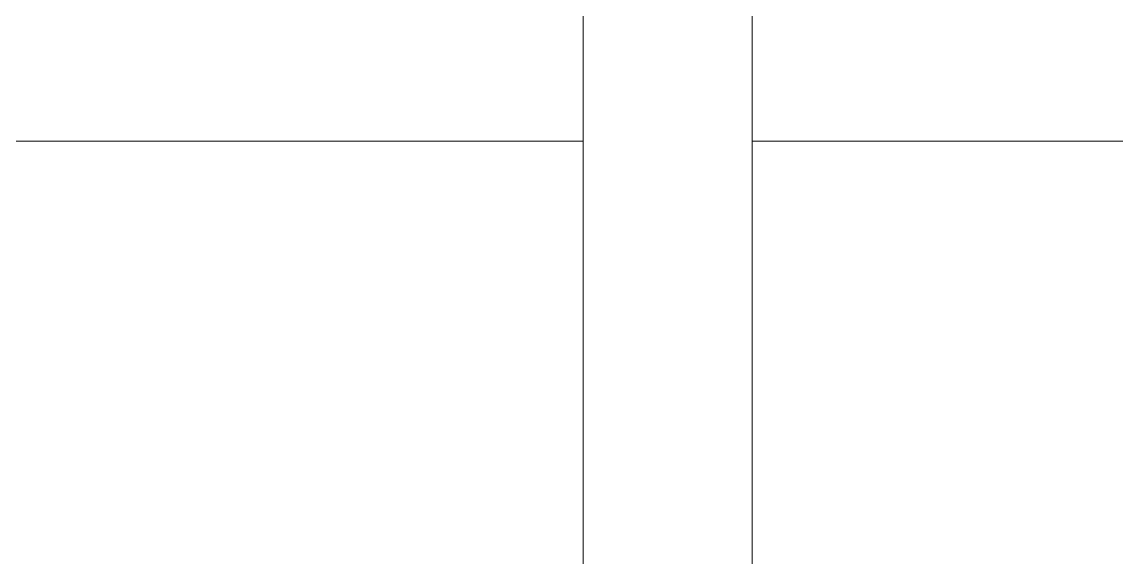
# Model space of a CAD drawing. Header units: millimetres. Extents: x -9575 to 27274, y -4387 to 11354.
# Drawn here: x -5082.7 to -5000, y 3118.3 to 3158.5 of the extents above; entities that cross this region are included whole.
import ezdxf

# ---------------------------------------------------------------- set-up
doc = ezdxf.new("R2010")
doc.units = ezdxf.units.MM
doc.layers.add('A-FLOR-HRAL', color=11, linetype='Continuous', lineweight=9)

# ---------------------------------------------------------------- blocks, each defined once
blk = doc.blocks.new('Railing - 2_ 8_-380135-North')
at = {"layer": 'A-FLOR-HRAL'}
blk.add_line((-5000.013, 3149.6), (-5027.868, 3149.6), dxfattribs=at)
blk = doc.blocks.new('Railing - 2_ 8_-V5-North')
at = {"layer": 'A-FLOR-HRAL'}
blk.add_line((-6666.168, 3149.6), (-7466.268, 3149.6), dxfattribs=at)
blk = doc.blocks.new('Railing - 2_ x 1_2_-V4-North')
at = {"layer": 'A-FLOR-HRAL'}
for p, q in [((-7478.968, 3048), (-7478.968, 3933.825)), ((-7466.268, 3048), (-7466.268, 3933.825))]:
    blk.add_line(p, q, dxfattribs=at)
blk = doc.blocks.new('Railing - Railing-380087-North')
for name, p in [('Railing - 2_ x 1_2_-V4-North', (2438.4, 0)), ('Railing - 2_ 8_-V5-North', (1625.6, 0)), ('Railing - 2_ 8_-380135-North', (0, 0))]:
    blk.add_blockref(name, p)

msp = doc.modelspace()

# ---------------------------------------------------------------- hatches: boundary and pattern name
at = {"lineweight": 9}
h = msp.add_hatch(dxfattribs=at)
h.set_pattern_fill('FP_2', color=256, style=0, pattern_type=2)
h.set_pattern_definition([(0, (8079.4, 3048), (0, 203.2), []), (90, (8079.4, 3048), (-203.2, 203.2), [203.2, -203.2])])
h.paths.add_polyline_path([(-4754.755, 3048), (-4545.988, 3048), (-4545.988, 3962.4), (-5000.013, 3962.4), (-5000.013, 3048), (-4758.093, 3048)])

# ---------------------------------------------------------------- block references
msp.add_blockref('Railing - Railing-380087-North', (0, 0))

doc.saveas('drawing.dxf')
